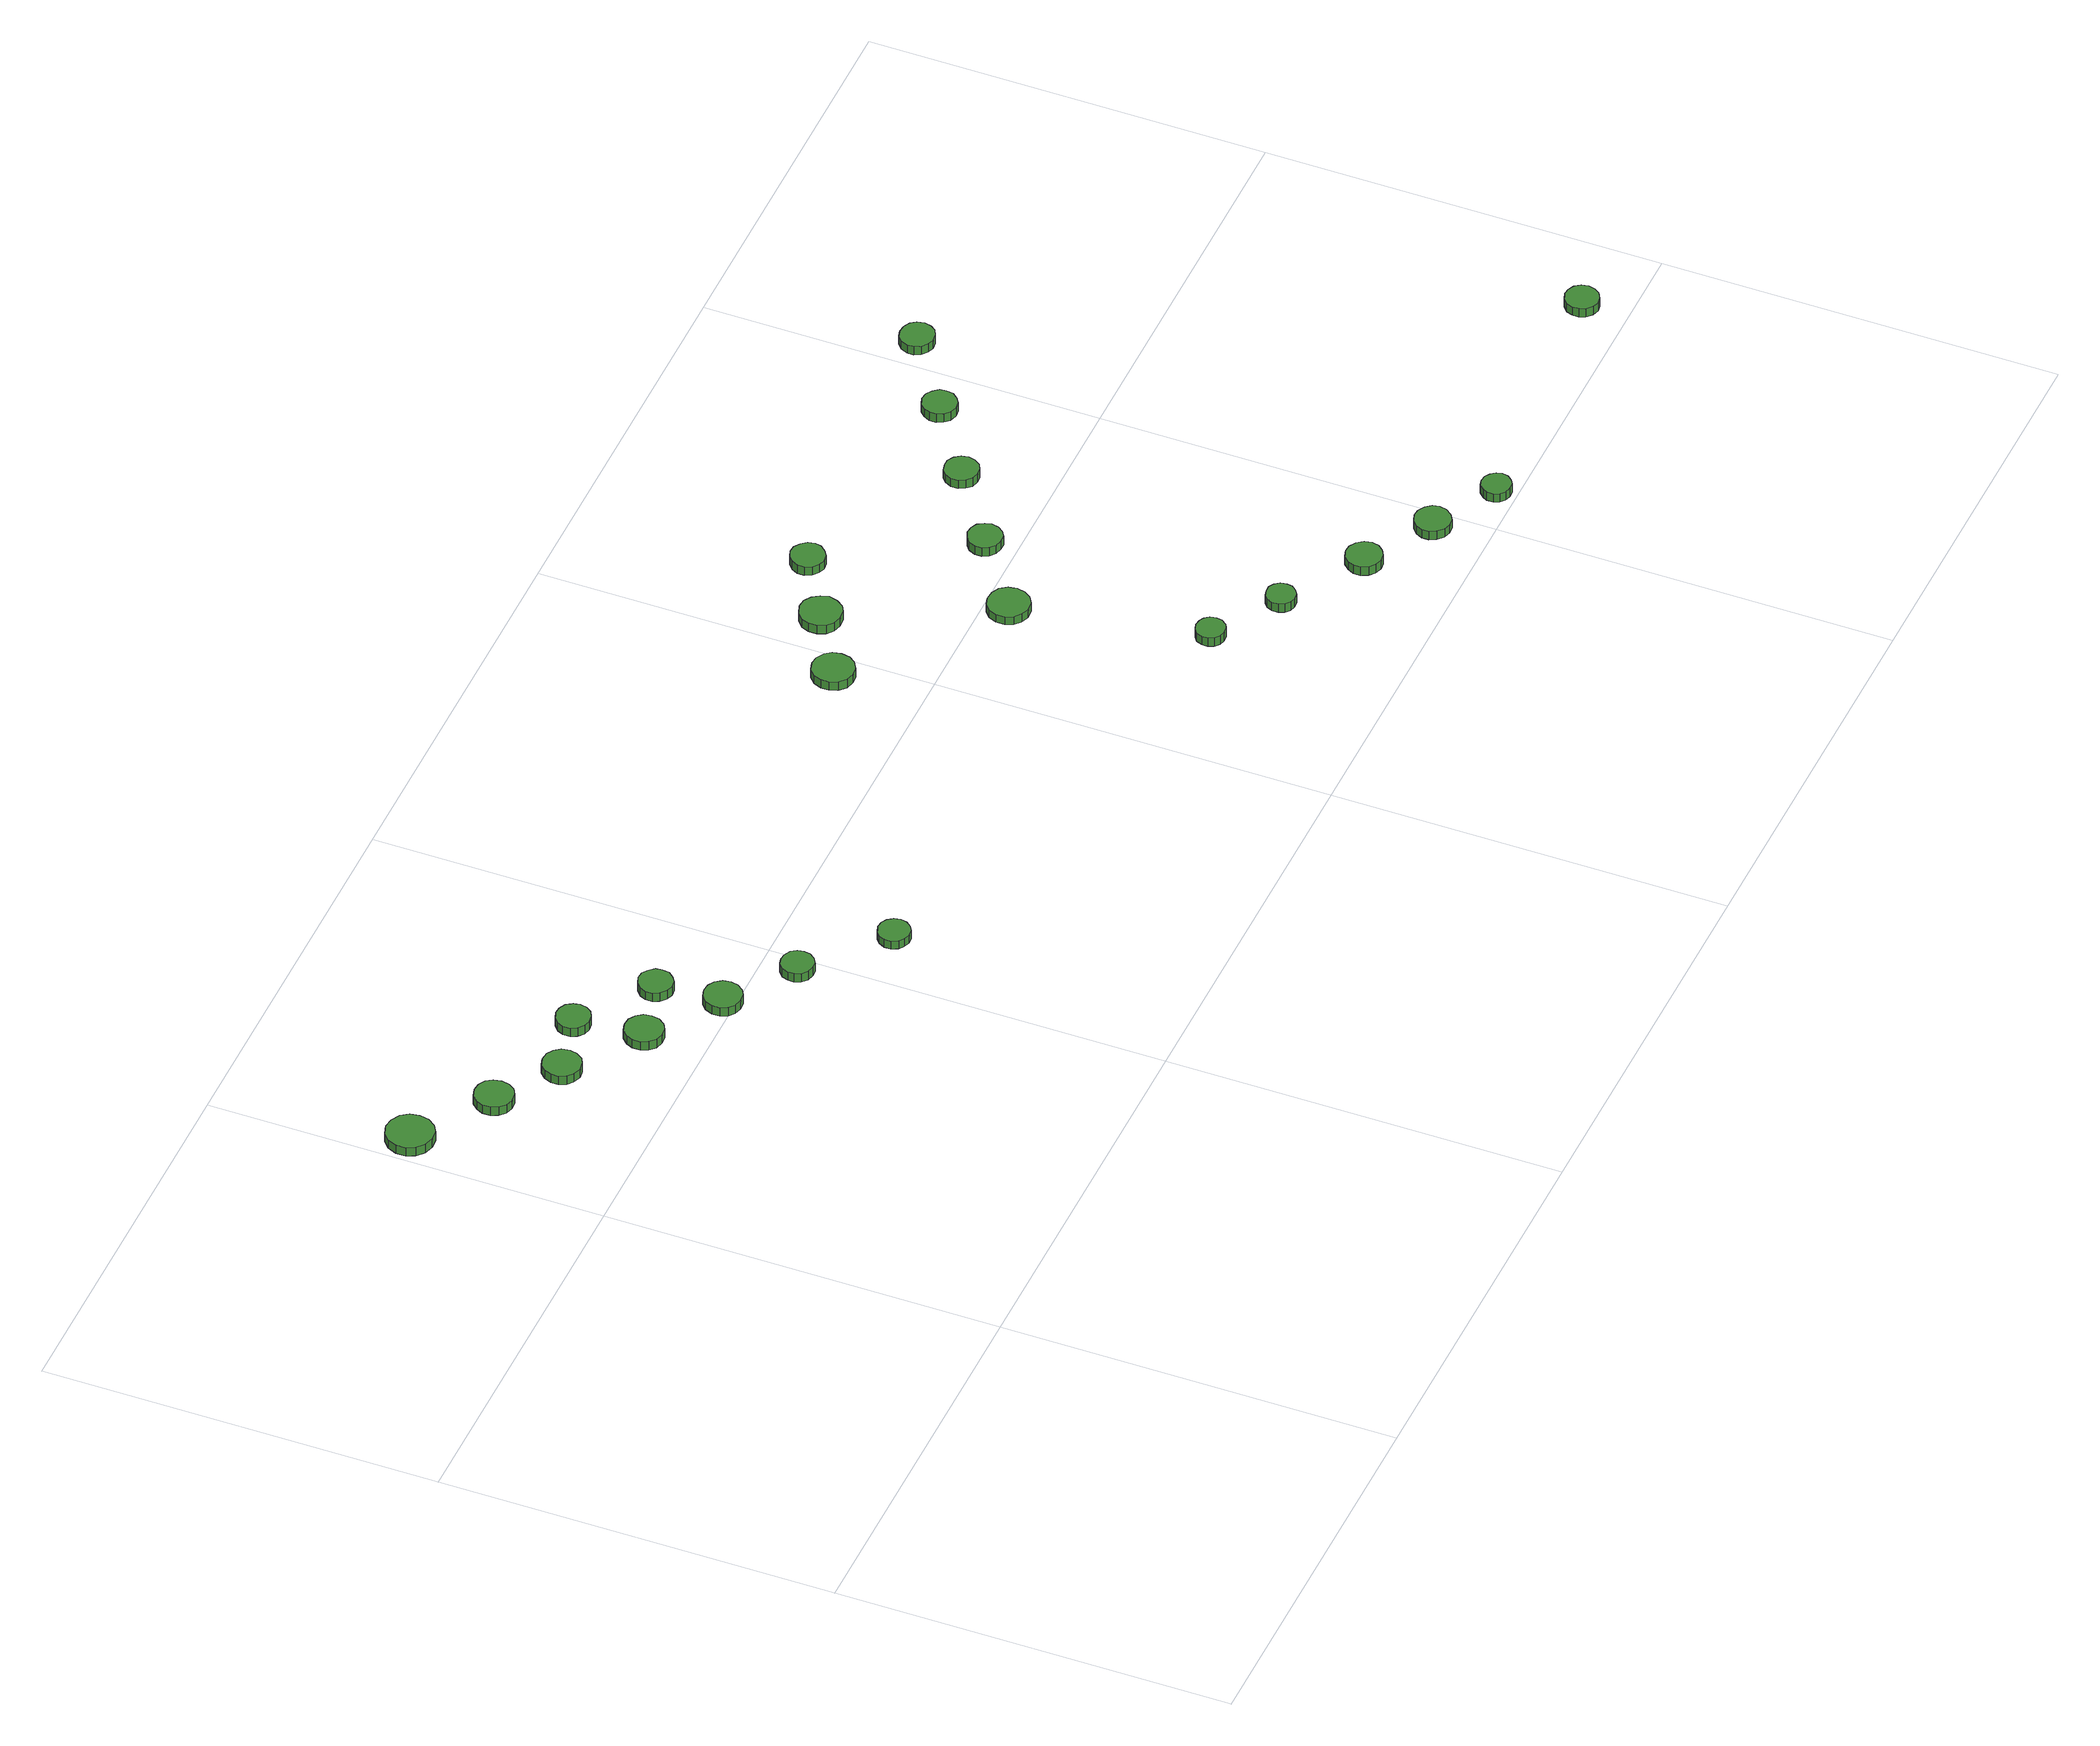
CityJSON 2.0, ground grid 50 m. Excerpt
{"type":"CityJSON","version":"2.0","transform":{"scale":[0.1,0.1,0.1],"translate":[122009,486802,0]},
"CityObjects":{
"tree1":{"type":"SolitaryVegetationObject","attributes":{"function":"something"},"geometry":[{"type":"MultiSurface","lod":"1","boundaries":[[[0,1,2,3,4,5,6,7,8,9,10,11,12,13,14]],[[15,16,17,18,19,20,21,22,23,24,25,26,27,28,29]],[[0,29,28,1]],[[1,28,27,2]],[[2,27,26,3]],[[3,26,25,4]],[[4,25,24,5]],[[5,24,23,6]],[[6,23,22,7]],[[7,22,21,8]],[[8,21,20,9]],[[9,20,19,10]],[[10,19,18,11]],[[11,18,17,12]],[[12,17,16,13]],[[13,16,15,14]],[[14,15,29,0]]]}]},
"tree2":{"type":"SolitaryVegetationObject","attributes":{"function":"something"},"geometry":[{"type":"MultiSurface","lod":"1","boundaries":[[[30,31,32,33,34,35,36,37,38,39,40,41,42,43,44]],[[45,46,47,48,49,50,51,52,53,54,55,56,57,58,59]],[[30,59,58,31]],[[31,58,57,32]],[[32,57,56,33]],[[33,56,55,34]],[[34,55,54,35]],[[35,54,53,36]],[[36,53,52,37]],[[37,52,51,38]],[[38,51,50,39]],[[39,50,49,40]],[[40,49,48,41]],[[41,48,47,42]],[[42,47,46,43]],[[43,46,45,44]],[[44,45,59,30]]]}]},
"tree3":{"type":"SolitaryVegetationObject","attributes":{"function":"something"},"geometry":[{"type":"MultiSurface","lod":"1","boundaries":[[[60,61,62,63,64,65,66,67,68,69,70,71,72,73,74]],[[75,76,77,78,79,80,81,82,83,84,85,86,87,88,89]],[[60,89,88,61]],[[61,88,87,62]],[[62,87,86,63]],[[63,86,85,64]],[[64,85,84,65]],[[65,84,83,66]],[[66,83,82,67]],[[67,82,81,68]],[[68,81,80,69]],[[69,80,79,70]],[[70,79,78,71]],[[71,78,77,72]],[[72,77,76,73]],[[73,76,75,74]],[[74,75,89,60]]]}]},
"tree4":{"type":"SolitaryVegetationObject","attributes":{"function":"something"},"geometry":[{"type":"MultiSurface","lod":"1","boundaries":[[[90,91,92,93,94,95,96,97,98,99,100,101,102,103,104]],[[105,106,107,108,109,110,111,112,113,114,115,116,117,118,119]],[[90,119,118,91]],[[91,118,117,92]],[[92,117,116,93]],[[93,116,115,94]],[[94,115,114,95]],[[95,114,113,96]],[[96,113,112,97]],[[97,112,111,98]],[[98,111,110,99]],[[99,110,109,100]],[[100,109,108,101]],[[101,108,107,102]],[[102,107,106,103]],[[103,106,105,104]],[[104,105,119,90]]]}]},
"tree5":{"type":"SolitaryVegetationObject","attributes":{"function":"something"},"geometry":[{"type":"MultiSurface","lod":"1","boundaries":[[[120,121,122,123,124,125,126,127,128,129,130,131,132,133,134]],[[135,136,137,138,139,140,141,142,143,144,145,146,147,148,149]],[[120,149,148,121]],[[121,148,147,122]],[[122,147,146,123]],[[123,146,145,124]],[[124,145,144,125]],[[125,144,143,126]],[[126,143,142,127]],[[127,142,141,128]],[[128,141,140,129]],[[129,140,139,130]],[[130,139,138,131]],[[131,138,137,132]],[[132,137,136,133]],[[133,136,135,134]],[[134,135,149,120]]]}]},
"tree6":{"type":"SolitaryVegetationObject","attributes":{"function":"something"},"geometry":[{"type":"MultiSurface","lod":"1","boundaries":[[[150,151,152,153,154,155,156,157,158,159,160,161,162,163,164]],[[165,166,167,168,169,170,171,172,173,174,175,176,177,178,179]],[[150,179,178,151]],[[151,178,177,152]],[[152,177,176,153]],[[153,176,175,154]],[[154,175,174,155]],[[155,174,173,156]],[[156,173,172,157]],[[157,172,171,158]],[[158,171,170,159]],[[159,170,169,160]],[[160,169,168,161]],[[161,168,167,162]],[[162,167,166,163]],[[163,166,165,164]],[[164,165,179,150]]]}]},
"tree7":{"type":"SolitaryVegetationObject","attributes":{"function":"something"},"geometry":[{"type":"MultiSurface","lod":"1","boundaries":[[[180,181,182,183,184,185,186,187,188,189,190,191,192,193,194]],[[195,196,197,198,199,200,201,202,203,204,205,206,207,208,209]],[[180,209,208,181]],[[181,208,207,182]],[[182,207,206,183]],[[183,206,205,184]],[[184,205,204,185]],[[185,204,203,186]],[[186,203,202,187]],[[187,202,201,188]],[[188,201,200,189]],[[189,200,199,190]],[[190,199,198,191]],[[191,198,197,192]],[[192,197,196,193]],[[193,196,195,194]],[[194,195,209,180]]]}]},
"tree8":{"type":"SolitaryVegetationObject","attributes":{"function":"something"},"geometry":[{"type":"MultiSurface","lod":"1","boundaries":[[[210,211,212,213,214,215,216,217,218,219,220,221,222,223,224]],[[225,226,227,228,229,230,231,232,233,234,235,236,237,238,239]],[[210,239,238,211]],[[211,238,237,212]],[[212,237,236,213]],[[213,236,235,214]],[[214,235,234,215]],[[215,234,233,216]],[[216,233,232,217]],[[217,232,231,218]],[[218,231,230,219]],[[219,230,229,220]],[[220,229,228,221]],[[221,228,227,222]],[[222,227,226,223]],[[223,226,225,224]],[[224,225,239,210]]]}]},
"tree9":{"type":"SolitaryVegetationObject","attributes":{"function":"something"},"geometry":[{"type":"MultiSurface","lod":"1","boundaries":[[[240,241,242,243,244,245,246,247,248,249,250,251,252,253,254]],[[255,256,257,258,259,260,261,262,263,264,265,266,267,268,269]],[[240,269,268,241]],[[241,268,267,242]],[[242,267,266,243]],[[243,266,265,244]],[[244,265,264,245]],[[245,264,263,246]],[[246,263,262,247]],[[247,262,261,248]],[[248,261,260,249]],[[249,260,259,250]],[[250,259,258,251]],[[251,258,257,252]],[[252,257,256,253]],[[253,256,255,254]],[[254,255,269,240]]]}]},
"tree10":{"type":"SolitaryVegetationObject","attributes":{"function":"something"},"geometry":[{"type":"MultiSurface","lod":"1","boundaries":[[[270,271,272,273,274,275,276,277,278,279,280,281,282,283,284]],[[285,286,287,288,289,290,291,292,293,294,295,296,297,298,299]],[[270,299,298,271]],[[271,298,297,272]],[[272,297,296,273]],[[273,296,295,274]],[[274,295,294,275]],[[275,294,293,276]],[[276,293,292,277]],[[277,292,291,278]],[[278,291,290,279]],[[279,290,289,280]],[[280,289,288,281]],[[281,288,287,282]],[[282,287,286,283]],[[283,286,285,284]],[[284,285,299,270]]]}]},
"tree11":{"type":"SolitaryVegetationObject","attributes":{"function":"something"},"geometry":[{"type":"MultiSurface","lod":"1","boundaries":[[[300,301,302,303,304,305,306,307,308,309,310,311,312,313,314]],[[315,316,317,318,319,320,321,322,323,324,325,326,327,328,329]],[[300,329,328,301]],[[301,328,327,302]],[[302,327,326,303]],[[303,326,325,304]],[[304,325,324,305]],[[305,324,323,306]],[[306,323,322,307]],[[307,322,321,308]],[[308,321,320,309]],[[309,320,319,310]],[[310,319,318,311]],[[311,318,317,312]],[[312,317,316,313]],[[313,316,315,314]],[[314,315,329,300]]]}]},
"tree12":{"type":"SolitaryVegetationObject","attributes":{"function":"something"},"geometry":[{"type":"MultiSurface","lod":"1","boundaries":[[[330,331,332,333,334,335,336,337,338,339,340,341,342,343,344]],[[345,346,347,348,349,350,351,352,353,354,355,356,357,358,359]],[[330,359,358,331]],[[331,358,357,332]],[[332,357,356,333]],[[333,356,355,334]],[[334,355,354,335]],[[335,354,353,336]],[[336,353,352,337]],[[337,352,351,338]],[[338,351,350,339]],[[339,350,349,340]],[[340,349,348,341]],[[341,348,347,342]],[[342,347,346,343]],[[343,346,345,344]],[[344,345,359,330]]]}]},
"tree13":{"type":"SolitaryVegetationObject","attributes":{"function":"something"},"geometry":[{"type":"MultiSurface","lod":"1","boundaries":[[[360,361,362,363,364,365,366,367,368,369,370,371,372,373,374]],[[375,376,377,378,379,380,381,382,383,384,385,386,387,388,389]],[[360,389,388,361]],[[361,388,387,362]],[[362,387,386,363]],[[363,386,385,364]],[[364,385,384,365]],[[365,384,383,366]],[[366,383,382,367]],[[367,382,381,368]],[[368,381,380,369]],[[369,380,379,370]],[[370,379,378,371]],[[371,378,377,372]],[[372,377,376,373]],[[373,376,375,374]],[[374,375,389,360]]]}]},
"tree14":{"type":"SolitaryVegetationObject","attributes":{"function":"something"},"geometry":[{"type":"MultiSurface","lod":"1","boundaries":[[[390,391,392,393,394,395,396,397,398,399,400,401,402,403,404]],[[405,406,407,408,409,410,411,412,413,414,415,416,417,418,419]],[[390,419,418,391]],[[391,418,417,392]],[[392,417,416,393]],[[393,416,415,394]],[[394,415,414,395]],[[395,414,413,396]],[[396,413,412,397]],[[397,412,411,398]],[[398,411,410,399]],[[399,410,409,400]],[[400,409,408,401]],[[401,408,407,402]],[[402,407,406,403]],[[403,406,405,404]],[[404,405,419,390]]]}]},
"tree15":{"type":"SolitaryVegetationObject","attributes":{"function":"something"},"geometry":[{"type":"MultiSurface","lod":"1","boundaries":[[[420,421,422,423,424,425,426,427,428,429,430,431,432,433,434]],[[435,436,437,438,439,440,441,442,443,444,445,446,447,448,449]],[[420,449,448,421]],[[421,448,447,422]],[[422,447,446,423]],[[423,446,445,424]],[[424,445,444,425]],[[425,444,443,426]],[[426,443,442,427]],[[427,442,441,428]],[[428,441,440,429]],[[429,440,439,430]],[[430,439,438,431]],[[431,438,437,432]],[[432,437,436,433]],[[433,436,435,434]],[[434,435,449,420]]]}]},
"tree16":{"type":"SolitaryVegetationObject","attributes":{"function":"something"},"geometry":[{"type":"MultiSurface","lod":"1","boundaries":[[[450,451,452,453,454,455,456,457,458,459,460,461,462,463,464]],[[465,466,467,468,469,470,471,472,473,474,475,476,477,478,479]],[[450,479,478,451]],[[451,478,477,452]],[[452,477,476,453]],[[453,476,475,454]],[[454,475,474,455]],[[455,474,473,456]],[[456,473,472,457]],[[457,472,471,458]],[[458,471,470,459]],[[459,470,469,460]],[[460,469,468,461]],[[461,468,467,462]],[[462,467,466,463]],[[463,466,465,464]],[[464,465,479,450]]]}]},
"tree17":{"type":"SolitaryVegetationObject","attributes":{"function":"something"},"geometry":[{"type":"MultiSurface","lod":"1","boundaries":[[[480,481,482,483,484,485,486,487,488,489,490,491,492,493,494]],[[495,496,497,498,499,500,501,502,503,504,505,506,507,508,509]],[[480,509,508,481]],[[481,508,507,482]],[[482,507,506,483]],[[483,506,505,484]],[[484,505,504,485]],[[485,504,503,486]],[[486,503,502,487]],[[487,502,501,488]],[[488,501,500,489]],[[489,500,499,490]],[[490,499,498,491]],[[491,498,497,492]],[[492,497,496,493]],[[493,496,495,494]],[[494,495,509,480]]]}]},
"tree18":{"type":"SolitaryVegetationObject","attributes":{"function":"something"},"geometry":[{"type":"MultiSurface","lod":"1","boundaries":[[[510,511,512,513,514,515,516,517,518,519,520,521,522,523,524]],[[525,526,527,528,529,530,531,532,533,534,535,536,537,538,539]],[[510,539,538,511]],[[511,538,537,512]],[[512,537,536,513]],[[513,536,535,514]],[[514,535,534,515]],[[515,534,533,516]],[[516,533,532,517]],[[517,532,531,518]],[[518,531,530,519]],[[519,530,529,520]],[[520,529,528,521]],[[521,528,527,522]],[[522,527,526,523]],[[523,526,525,524]],[[524,525,539,510]]]}]},
"tree19":{"type":"SolitaryVegetationObject","attributes":{"function":"something"},"geometry":[{"type":"MultiSurface","lod":"1","boundaries":[[[540,541,542,543,544,545,546,547,548,549,550,551,552,553,554]],[[555,556,557,558,559,560,561,562,563,564,565,566,567,568,569]],[[540,569,568,541]],[[541,568,567,542]],[[542,567,566,543]],[[543,566,565,544]],[[544,565,564,545]],[[545,564,563,546]],[[546,563,562,547]],[[547,562,561,548]],[[548,561,560,549]],[[549,560,559,550]],[[550,559,558,551]],[[551,558,557,552]],[[552,557,556,553]],[[553,556,555,554]],[[554,555,569,540]]]}]},
"tree20":{"type":"SolitaryVegetationObject","attributes":{"function":"something"},"geometry":[{"type":"MultiSurface","lod":"1","boundaries":[[[570,571,572,573,574,575,576,577,578,579,580,581,582,583,584]],[[585,586,587,588,589,590,591,592,593,594,595,596,597,598,599]],[[570,599,598,571]],[[571,598,597,572]],[[572,597,596,573]],[[573,596,595,574]],[[574,595,594,575]],[[575,594,593,576]],[[576,593,592,577]],[[577,592,591,578]],[[578,591,590,579]],[[579,590,589,580]],[[580,589,588,581]],[[581,588,587,582]],[[582,587,586,583]],[[583,586,585,584]],[[584,585,599,570]]]}]},
"tree21":{"type":"SolitaryVegetationObject","attributes":{"function":"something"},"geometry":[{"type":"MultiSurface","lod":"1","boundaries":[[[600,601,602,603,604,605,606,607,608,609,610,611,612,613,614]],[[615,616,617,618,619,620,621,622,623,624,625,626,627,628,629]],[[600,629,628,601]],[[601,628,627,602]],[[602,627,626,603]],[[603,626,625,604]],[[604,625,624,605]],[[605,624,623,606]],[[606,623,622,607]],[[607,622,621,608]],[[608,621,620,609]],[[609,620,619,610]],[[610,619,618,611]],[[611,618,617,612]],[[612,617,616,613]],[[613,616,615,614]],[[614,615,629,600]]]}]},
"tree22":{"type":"SolitaryVegetationObject","attributes":{"function":"something"},"geometry":[{"type":"MultiSurface","lod":"1","boundaries":[[[630,631,632,633,634,635,636,637,638,639,640,641,642,643,644]],[[645,646,647,648,649,650,651,652,653,654,655,656,657,658,659]],[[630,659,658,631]],[[631,658,657,632]],[[632,657,656,633]],[[633,656,655,634]],[[634,655,654,635]],[[635,654,653,636]],[[636,653,652,637]],[[637,652,651,638]],[[638,651,650,639]],[[639,650,649,640]],[[640,649,648,641]],[[641,648,647,642]],[[642,647,646,643]],[[643,646,645,644]],[[644,645,659,630]]]}]},
"tree23":{"type":"SolitaryVegetationObject","attributes":{"function":"something"},"geometry":[{"type":"MultiSurface","lod":"1","boundaries":[[[660,661,662,663,664,665,666,667,668,669,670,671,672,673,674]],[[675,676,677,678,679,680,681,682,683,684,685,686,687,688,689]],[[660,689,688,661]],[[661,688,687,662]],[[662,687,686,663]],[[663,686,685,664]],[[664,685,684,665]],[[665,684,683,666]],[[666,683,682,667]],[[667,682,681,668]],[[668,681,680,669]],[[669,680,679,670]],[[670,679,678,671]],[[671,678,677,672]],[[672,677,676,673]],[[673,676,675,674]],[[674,675,689,660]]]}]}
},
"vertices":[
[65,759,22],[63,771,22],[56,781,22],[45,787,22],[33,789,22],[21,785,22],[12,777,22],[7,765,22],[7,753,22],[12,742,22],[21,734,22],[33,730,22],[45,731,22],[56,737,22],[63,747,22],[63,747,9],[56,737,9],[45,731,9],[33,730,9],[21,734,9],[12,742,9],[7,753,9],[7,765,9],[12,777,9],[21,785,9],[33,789,9],[45,787,9],[56,781,9],[63,771,9],[65,759,9],
[157,694,22],[155,704,22],[150,712,22],[141,717,22],[131,718,22],[121,715,22],[114,708,22],[110,699,22],[110,689,22],[114,680,22],[121,673,22],[131,670,22],[141,671,22],[150,676,22],[155,684,22],[155,684,9],[150,676,9],[141,671,9],[131,670,9],[121,673,9],[114,680,9],[110,689,9],[110,699,9],[114,708,9],[121,715,9],[131,718,9],[141,717,9],[150,712,9],[155,704,9],[157,694,9],
[236,641,23],[234,651,23],[228,659,23],[220,664,23],[210,665,23],[200,662,23],[193,655,23],[189,646,23],[189,636,23],[193,627,23],[200,621,23],[210,617,23],[220,619,23],[228,623,23],[234,632,23],[234,632,10],[228,623,10],[220,619,10],[210,617,10],[200,621,10],[193,627,10],[189,636,10],[189,646,10],[193,655,10],[200,662,10],[210,665,10],[220,664,10],[228,659,10],[234,651,10],[236,641,10],
[328,576,23],[326,586,23],[320,594,23],[312,599,23],[302,600,23],[292,597,23],[285,590,23],[281,581,23],[281,571,23],[285,562,23],[292,555,23],[302,552,23],[312,553,23],[320,558,23],[326,566,23],[326,566,10],[320,558,10],[312,553,10],[302,552,10],[292,555,10],[285,562,10],[281,571,10],[281,581,10],[285,590,10],[292,597,10],[302,600,10],[312,599,10],[320,594,10],[326,586,10],[328,576,10],
[315,661,22],[313,669,22],[308,677,22],[300,681,22],[291,682,22],[283,679,22],[276,673,22],[272,665,22],[272,656,22],[276,648,22],[283,642,22],[291,640,22],[300,641,22],[308,645,22],[313,652,22],[313,652,9],[308,645,9],[300,641,9],[291,640,9],[283,642,9],[276,648,9],[272,656,9],[272,665,9],[276,673,9],[283,679,9],[291,682,9],[300,681,9],[308,677,9],[313,669,9],[315,661,9],
[419,514,22],[417,524,22],[411,532,22],[403,537,22],[393,538,22],[383,535,22],[376,528,22],[372,519,22],[372,509,22],[376,500,22],[383,494,22],[393,491,22],[403,492,22],[411,497,22],[417,505,22],[417,505,9],[411,497,9],[403,492,9],[393,491,9],[383,494,9],[376,500,9],[372,509,9],[372,519,9],[376,528,9],[383,535,9],[393,538,9],[403,537,9],[411,532,9],[417,524,9],[419,514,9],
[407,596,22],[406,604,22],[400,611,22],[393,616,22],[384,617,22],[376,614,22],[369,608,22],[365,600,22],[365,591,22],[369,583,22],[376,577,22],[384,574,22],[393,575,22],[400,580,22],[406,587,22],[406,587,9],[400,580,9],[393,575,9],[384,574,9],[376,577,9],[369,583,9],[365,591,9],[365,600,9],[369,608,9],[376,614,9],[384,617,9],[393,616,9],[400,611,9],[406,604,9],[407,596,9],
[500,456,22],[499,464,22],[494,471,22],[486,475,22],[478,476,22],[470,474,22],[463,468,22],[460,460,22],[460,452,22],[463,444,22],[470,438,22],[478,436,22],[486,436,22],[494,441,22],[499,448,22],[499,448,9],[494,441,9],[486,436,9],[478,436,9],[470,438,9],[463,444,9],[460,452,9],[460,460,9],[463,468,9],[470,474,9],[478,476,9],[486,475,9],[494,471,9],[499,464,9],[500,456,9],
[594,373,23],[592,381,23],[587,388,23],[580,392,23],[572,393,23],[564,390,23],[558,385,23],[554,377,23],[554,369,23],[558,361,23],[564,356,23],[572,353,23],[580,354,23],[587,358,23],[592,365,23],[592,365,11],[587,358,11],[580,354,11],[572,353,11],[564,356,11],[558,361,11],[554,369,11],[554,377,11],[558,385,11],[564,390,11],[572,393,11],[580,392,11],[587,388,11],[592,381,11],[594,373,11],
[993,614,23],[991,625,23],[985,633,23],[975,639,23],[965,640,23],[954,637,23],[946,629,23],[942,619,23],[942,609,23],[946,599,23],[954,591,23],[965,588,23],[975,589,23],[985,595,23],[991,603,23],[991,603,10],[985,595,10],[975,589,10],[965,588,10],[954,591,10],[946,599,10],[942,609,10],[942,619,10],[946,629,10],[954,637,10],[965,640,10],[975,639,10],[985,633,10],[991,625,10],[993,614,10],
[1080,666,22],[1077,676,22],[1071,685,22],[1062,691,22],[1051,692,22],[1040,688,22],[1032,681,22],[1028,671,22],[1028,660,22],[1032,650,22],[1040,643,22],[1051,640,22],[1062,641,22],[1071,646,22],[1077,655,22],[1077,655,9],[1071,646,9],[1062,641,9],[1051,640,9],[1040,643,9],[1032,650,9],[1028,660,9],[1028,671,9],[1032,681,9],[1040,688,9],[1051,692,9],[1062,691,9],[1071,685,9],[1077,676,9],[1080,666,9],
[1213,233,28],[1212,241,28],[1207,247,28],[1201,250,28],[1193,251,28],[1186,249,28],[1180,244,28],[1177,237,28],[1177,229,28],[1180,222,28],[1186,217,28],[1193,215,28],[1201,216,28],[1207,219,28],[1212,226,28],[1212,226,15],[1207,219,15],[1201,216,15],[1193,215,15],[1186,217,15],[1180,222,15],[1177,229,15],[1177,237,15],[1180,244,15],[1186,249,15],[1193,251,15],[1201,250,15],[1207,247,15],[1212,241,15],[1213,233,15],
[1174,468,25],[1172,479,25],[1166,488,25],[1156,493,25],[1145,494,25],[1135,491,25],[1127,484,25],[1123,474,25],[1123,463,25],[1127,453,25],[1135,446,25],[1145,442,25],[1156,443,25],[1166,449,25],[1172,458,25],[1172,458,13],[1166,449,13],[1156,443,13],[1145,442,13],[1135,446,13],[1127,453,13],[1123,463,13],[1123,474,13],[1127,484,13],[1135,491,13],[1145,494,13],[1156,493,13],[1166,488,13],[1172,479,13],[1174,468,13],
[1299,180,28],[1298,188,28],[1293,194,28],[1287,198,28],[1279,198,28],[1272,196,28],[1266,191,28],[1263,184,28],[1263,176,28],[1266,169,28],[1272,164,28],[1279,162,28],[1287,163,28],[1293,167,28],[1298,173,28],[1298,173,15],[1293,167,15],[1287,163,15],[1279,162,15],[1272,164,15],[1266,169,15],[1263,176,15],[1263,184,15],[1266,191,15],[1272,196,15],[1279,198,15],[1287,198,15],[1293,194,15],[1298,188,15],[1299,180,15],
[1160,717,21],[1158,726,21],[1152,733,21],[1145,738,21],[1136,739,21],[1128,736,21],[1121,730,21],[1117,722,21],[1117,713,21],[1121,705,21],[1128,699,21],[1136,696,21],[1145,697,21],[1152,702,21],[1158,709,21],[1158,709,8],[1152,702,8],[1145,697,8],[1136,696,8],[1128,699,8],[1121,705,8],[1117,713,8],[1117,722,8],[1121,730,8],[1128,736,8],[1136,739,8],[1145,738,8],[1152,733,8],[1158,726,8],[1160,717,8],
[1267,539,24],[1265,547,24],[1260,555,24],[1252,559,24],[1243,560,24],[1235,557,24],[1228,551,24],[1224,543,24],[1224,534,24],[1228,526,24],[1235,520,24],[1243,518,24],[1252,518,24],[1260,523,24],[1265,530,24],[1265,530,11],[1260,523,11],[1252,518,11],[1243,518,11],[1235,520,11],[1228,526,11],[1224,534,11],[1224,543,11],[1228,551,11],[1235,557,11],[1243,560,11],[1252,559,11],[1260,555,11],[1265,547,11],[1267,539,11],
[1405,117,27],[1403,126,27],[1397,134,27],[1389,139,27],[1380,140,27],[1371,137,27],[1364,130,27],[1360,122,27],[1360,113,27],[1364,104,27],[1371,98,27],[1380,95,27],[1389,96,27],[1397,101,27],[1403,108,27],[1403,108,14],[1397,101,14],[1389,96,14],[1380,95,14],[1371,98,14],[1364,104,14],[1360,113,14],[1360,122,14],[1364,130,14],[1371,137,14],[1380,140,14],[1389,139,14],[1397,134,14],[1403,126,14],[1405,117,14],
[1495,69,25],[1493,78,25],[1487,85,25],[1479,90,25],[1470,91,25],[1461,88,25],[1454,82,25],[1450,73,25],[1450,64,25],[1454,56,25],[1461,49,25],[1470,46,25],[1479,47,25],[1487,52,25],[1493,60,25],[1493,60,12],[1487,52,12],[1479,47,12],[1470,46,12],[1461,49,12],[1454,56,12],[1450,64,12],[1450,73,12],[1454,82,12],[1461,88,12],[1470,91,12],[1479,90,12],[1487,85,12],[1493,78,12],[1495,69,12],
[1365,609,23],[1363,618,23],[1358,625,23],[1350,630,23],[1342,630,23],[1333,628,23],[1327,622,23],[1323,614,23],[1323,605,23],[1327,597,23],[1333,591,23],[1342,588,23],[1350,589,23],[1358,593,23],[1363,601,23],[1363,601,10],[1358,593,10],[1350,589,10],[1342,588,10],[1333,591,10],[1327,597,10],[1323,605,10],[1323,614,10],[1327,622,10],[1333,628,10],[1342,630,10],[1350,630,10],[1358,625,10],[1363,618,10],[1365,609,10],
[1576,24,25],[1574,31,25],[1569,37,25],[1563,41,25],[1555,42,25],[1548,40,25],[1542,34,25],[1539,28,25],[1539,20,25],[1542,13,25],[1548,8,25],[1555,6,25],[1563,6,25],[1569,10,25],[1574,16,25],[1574,16,12],[1569,10,12],[1563,6,12],[1555,6,12],[1548,8,12],[1542,13,12],[1539,20,12],[1539,28,12],[1542,34,12],[1548,40,12],[1555,42,12],[1563,41,12],[1569,37,12],[1574,31,12],[1576,24,12],
[1462,678,22],[1461,686,22],[1455,693,22],[1448,698,22],[1439,699,22],[1430,696,22],[1424,690,22],[1420,682,22],[1420,673,22],[1424,665,22],[1430,659,22],[1439,656,22],[1448,657,22],[1455,662,22],[1461,669,22],[1461,669,9],[1455,662,9],[1448,657,9],[1439,656,9],[1430,659,9],[1424,665,9],[1420,673,9],[1420,682,9],[1424,690,9],[1430,696,9],[1439,699,9],[1448,698,9],[1455,693,9],[1461,686,9],[1462,678,9],
[1562,747,21],[1560,756,21],[1555,763,21],[1547,767,21],[1538,768,21],[1530,766,21],[1523,760,21],[1519,751,21],[1519,743,21],[1523,735,21],[1530,729,21],[1538,726,21],[1547,727,21],[1555,731,21],[1560,738,21],[1560,738,8],[1555,731,8],[1547,727,8],[1538,726,8],[1530,729,8],[1523,735,8],[1519,743,8],[1519,751,8],[1523,760,8],[1530,766,8],[1538,768,8],[1547,767,8],[1555,763,8],[1560,756,8],[1562,747,8],
[1917,57,23],[1915,66,23],[1910,73,23],[1902,77,23],[1894,78,23],[1886,75,23],[1879,69,23],[1876,61,23],[1876,53,23],[1879,45,23],[1886,39,23],[1894,36,23],[1902,37,23],[1910,42,23],[1915,49,23],[1915,49,10],[1910,42,10],[1902,37,10],[1894,36,10],[1886,39,10],[1879,45,10],[1876,53,10],[1876,61,10],[1879,69,10],[1886,75,10],[1894,78,10],[1902,77,10],[1910,73,10],[1915,66,10],[1917,57,10]
]}
